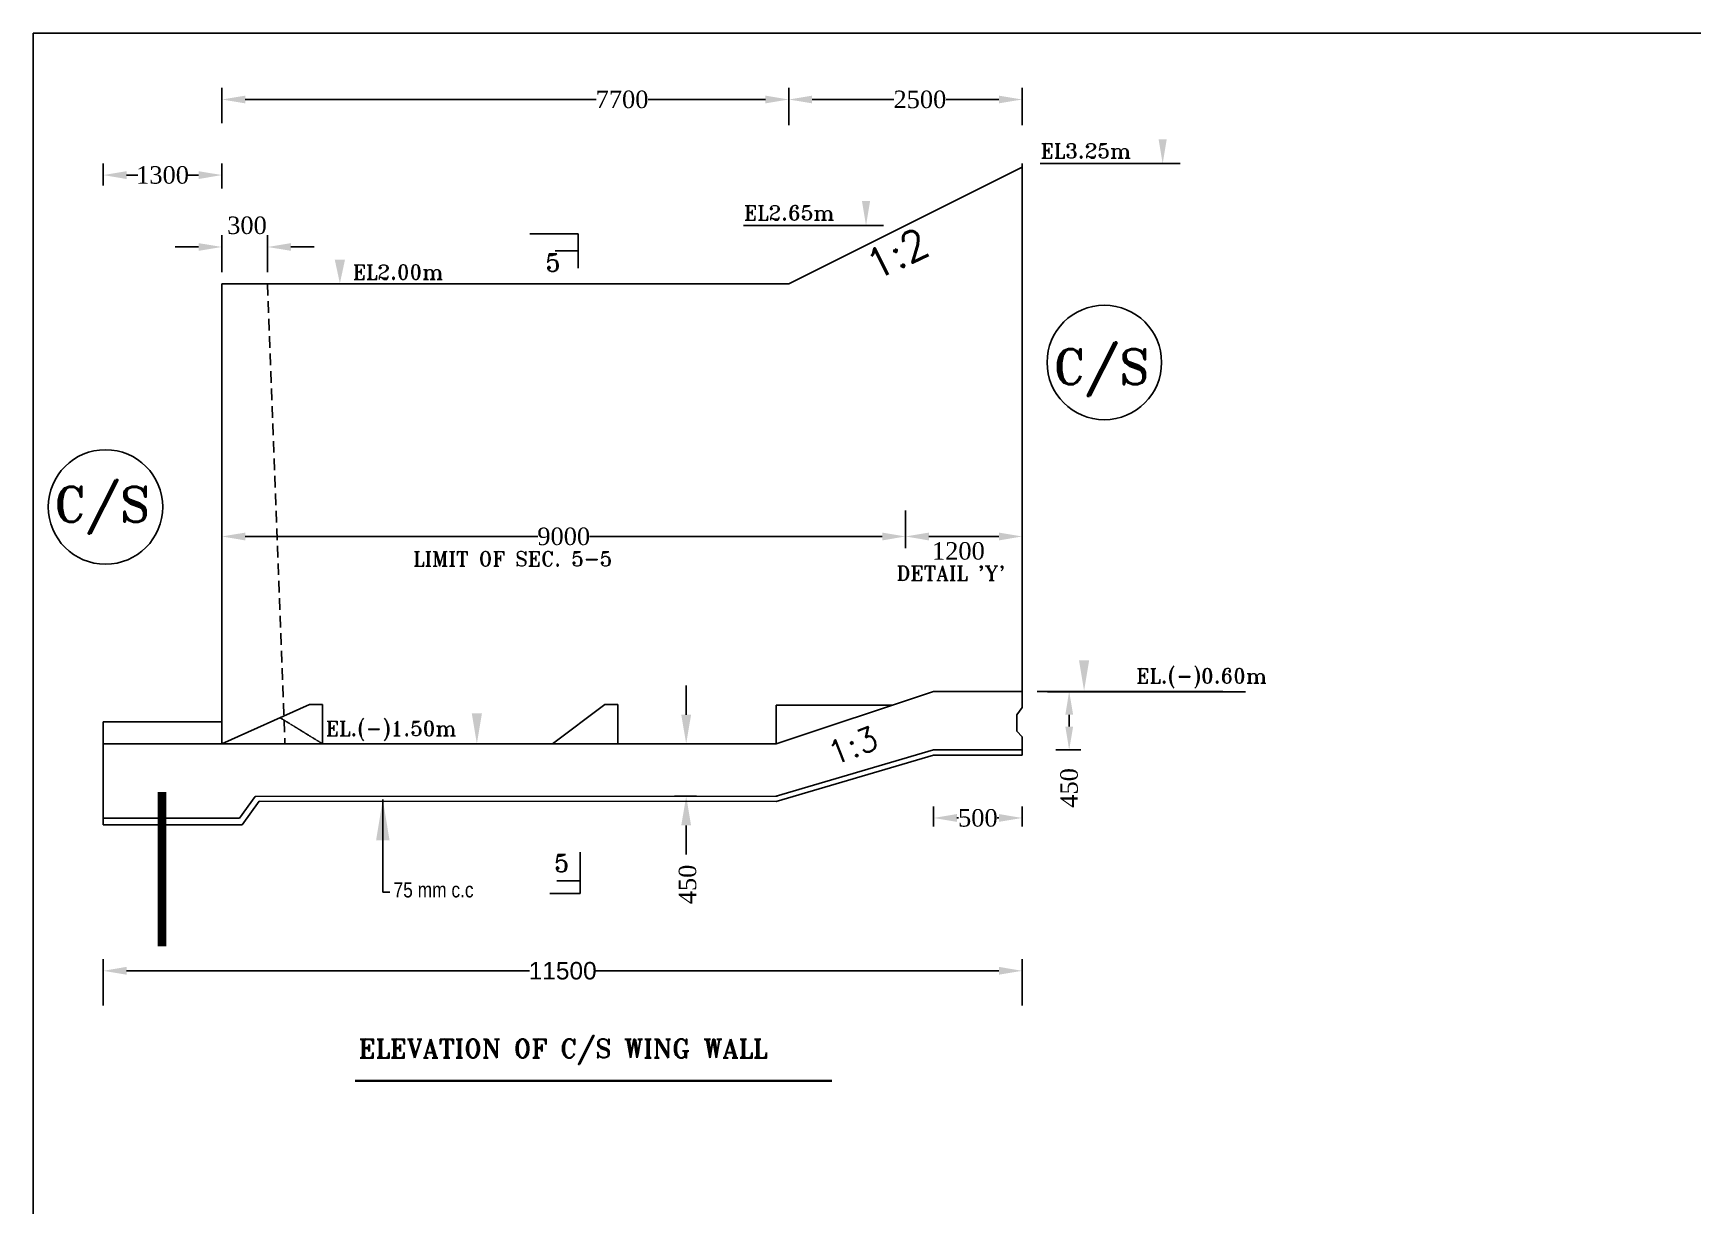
# Model space of a CAD drawing. Extents: x -298162 to 1078160, y -513173 to -216568.
# Drawn here: x 312118 to 326349, y -449649 to -439590 of the extents above; entities that cross this region are included whole.
import ezdxf

# ---------------------------------------------------------------- set-up
doc = ezdxf.new("R2010")
doc.units = 0
doc.header["$MEASUREMENT"] = 0
doc.linetypes.add('DASHED', pattern=[0.75, 0.5, -0.25])
doc.layers.get('0').update_dxf_attribs({"linetype": 'CONTINUOUS'})
doc.layers.get('DEFPOINTS').update_dxf_attribs({"linetype": 'CONTINUOUS'})
for name, color, linetype in [('LINE', 7, 'CONTINUOUS'), ('SLOPEEARTH', 3, 'CONTINUOUS'), ('TEXT', 10, 'CONTINUOUS')]:
    doc.layers.add(name, color=color, linetype=linetype)
doc.styles.add('ARIAL', font='ARIALN.TTF')
doc.styles.add('Arial-20', font='arial.ttf')
doc.styles.add('BIG', font='ROMANT.SHX')
doc.styles.add('SMALL', font='ROMANS.SHX')
doc.styles.get("Standard").update_dxf_attribs({"font": 'times.ttf', "height": 250})
doc.dimstyles.new('3', dxfattribs={"dimtxt": 225, "dimasz": 350, "dimexe": 100, "dimexo": 25, "dimgap": 9, "dimtad": 0, "dimdec": 0, "dimzin": 0, "dimdsep": 46, "dimtxsty": 'Standard', "dimcen": 0, "dimclrt": 256, "dimadec": 0, "dimazin": 0, "dimtfac": 1, "dimtdec": 0, "dimtofl": 0, "dimtmove": 2, "dimatfit": 3, "dimfxl": 1, "dimtolj": 1, "dimtzin": 0, "dimarcsym": 0})

# ---------------------------------------------------------------- blocks, each defined once
blk = doc.blocks.new('*D1069')
at = {"layer": 'DEFPOINTS', "color": 0, "lineweight": -2}
for p in [(317830, -445686), (317717, -446135), (317830, -446135)]:
    blk.add_point(p, dxfattribs=at)
at = {"layer": 'LINE', "color": 0, "lineweight": -2}
for p, q in [((317717, -445436), (317717, -445186)), ((317805, -445686), (317617, -445686)), ((317805, -446135), (317617, -446135)), ((317717, -446385), (317717, -446635))]:
    blk.add_line(p, q, dxfattribs=at)
for points in [[(317675, -445436), (317759, -445436), (317717, -445686)], [(317675, -446385), (317759, -446385), (317717, -446135)]]:
    blk.add_solid(points, dxfattribs=at)
at = {"layer": 'LINE', "insert": (317729, -446892), "char_height": 250, "attachment_point": 5, "rotation": 90}
blk.add_mtext('\\A1;{\\H0.6x;450}', dxfattribs=at)
blk = doc.blocks.new('*D1070')
at = {"layer": 'DEFPOINTS', "color": 0, "lineweight": -2}
for p in [(320598, -447633), (312718, -447955), (320598, -447955)]:
    blk.add_point(p, dxfattribs=at)
at = {"layer": 'LINE', "color": 0, "lineweight": -2}
for p, q in [((312718, -447930), (312718, -447533)), ((320598, -447930), (320598, -447533)), ((312918, -447633), (316374, -447633)), ((320398, -447633), (316942, -447633))]:
    blk.add_line(p, q, dxfattribs=at)
for points in [[(312918, -447599), (312918, -447666), (312718, -447633)], [(320398, -447599), (320398, -447666), (320598, -447633)]]:
    blk.add_solid(points, dxfattribs=at)
at = {"layer": 'LINE', "insert": (316658, -447633), "char_height": 150, "attachment_point": 5, "style": 'Arial-20'}
blk.add_mtext('\\A1;11500', dxfattribs=at)
blk = doc.blocks.new('*D1071')
at = {"layer": 'DEFPOINTS', "color": 0, "lineweight": -2}
for p in [(319838, -446420), (320598, -446322), (320598, -446420)]:
    blk.add_point(p, dxfattribs=at)
at = {"layer": 'LINE', "color": 0, "lineweight": -2}
for p, q in [((319838, -446395), (319838, -446222)), ((320598, -446395), (320598, -446222)), ((320038, -446322), (320052, -446322)), ((320398, -446322), (320384, -446322))]:
    blk.add_line(p, q, dxfattribs=at)
for points in [[(320038, -446288), (320038, -446355), (319838, -446322)], [(320398, -446288), (320398, -446355), (320598, -446322)]]:
    blk.add_solid(points, dxfattribs=at)
at = {"layer": 'LINE', "insert": (320218, -446322), "char_height": 250, "attachment_point": 5}
blk.add_mtext('\\A1;{\\H0.6x;500}', dxfattribs=at)
blk = doc.blocks.new('*D1072')
at = {"layer": 'DEFPOINTS', "color": 0, "lineweight": -2}
for p in [(320884, -445236), (320862, -445738), (321001, -445738)]:
    blk.add_point(p, dxfattribs=at)
at = {"layer": 'LINE', "color": 0, "lineweight": -2}
for p, q in [((320909, -445236), (321101, -445236)), ((321001, -445436), (321001, -445538)), ((320887, -445738), (321101, -445738))]:
    blk.add_line(p, q, dxfattribs=at)
for points in [[(320968, -445436), (321035, -445436), (321001, -445236)], [(320968, -445538), (321035, -445538), (321001, -445738)]]:
    blk.add_solid(points, dxfattribs=at)
at = {"layer": 'LINE', "insert": (321001, -446064), "char_height": 250, "attachment_point": 5, "rotation": 90}
blk.add_mtext('\\A1;{\\H0.6x;450}', dxfattribs=at)
blk = doc.blocks.new('*D1073')
at = {"layer": 'DEFPOINTS', "color": 0, "lineweight": -2}
for p in [(314128, -441424), (313736, -441664), (314128, -441664)]:
    blk.add_point(p, dxfattribs=at)
at = {"layer": 'LINE', "color": 0, "lineweight": -2}
for p, q in [((313536, -441424), (313336, -441424)), ((313736, -441639), (313736, -441324)), ((314128, -441639), (314128, -441324)), ((314328, -441424), (314528, -441424))]:
    blk.add_line(p, q, dxfattribs=at)
for points in [[(313536, -441391), (313536, -441457), (313736, -441424)], [(314328, -441391), (314328, -441457), (314128, -441424)]]:
    blk.add_solid(points, dxfattribs=at)
at = {"layer": 'LINE', "insert": (313951, -441239), "char_height": 250, "attachment_point": 5}
blk.add_mtext('\\A1;{\\H0.6x;300}', dxfattribs=at)
blk = doc.blocks.new('*D1074')
at = {"layer": 'DEFPOINTS', "color": 0, "lineweight": -2}
for p in [(312718, -440807), (312718, -440923), (313736, -440946)]:
    blk.add_point(p, dxfattribs=at)
at = {"layer": 'LINE', "color": 0, "lineweight": -2}
for p, q in [((312718, -440898), (312718, -440707)), ((313736, -440921), (313736, -440707)), ((312918, -440807), (313014, -440807)), ((313536, -440807), (313441, -440807))]:
    blk.add_line(p, q, dxfattribs=at)
for points in [[(312918, -440774), (312918, -440841), (312718, -440807)], [(313536, -440774), (313536, -440841), (313736, -440807)]]:
    blk.add_solid(points, dxfattribs=at)
at = {"layer": 'LINE', "insert": (313227, -440807), "char_height": 250, "attachment_point": 5}
blk.add_mtext('\\A1;{\\H0.6x;1300}', dxfattribs=at)
blk = doc.blocks.new('*D1075')
at = {"layer": 'DEFPOINTS', "color": 0, "lineweight": -2}
for p in [(318597, -440159), (313736, -440386), (318597, -440404)]:
    blk.add_point(p, dxfattribs=at)
at = {"layer": 'LINE', "color": 0, "lineweight": -2}
for p, q in [((313736, -440361), (313736, -440059)), ((313936, -440159), (316945, -440159)), ((318397, -440159), (317390, -440159)), ((318597, -440379), (318597, -440059))]:
    blk.add_line(p, q, dxfattribs=at)
for points in [[(313936, -440126), (313936, -440192), (313736, -440159)], [(318397, -440126), (318397, -440192), (318597, -440159)]]:
    blk.add_solid(points, dxfattribs=at)
at = {"layer": 'LINE', "insert": (317167, -440159), "char_height": 250, "attachment_point": 5}
blk.add_mtext('\\A1;{\\H0.6x;7700}', dxfattribs=at)
blk = doc.blocks.new('*D1183')
at = {"layer": 'DEFPOINTS', "color": 0, "lineweight": -2}
for p in [(313736, -443635), (319598, -443660), (319598, -443907)]:
    blk.add_point(p, dxfattribs=at)
at = {"layer": 'LINE', "color": 0, "lineweight": -2}
for p, q in [((313736, -443660), (313736, -444007)), ((319598, -443685), (319598, -444007)), ((313936, -443907), (316445, -443907)), ((319398, -443907), (316889, -443907))]:
    blk.add_line(p, q, dxfattribs=at)
for points in [[(313936, -443874), (313936, -443941), (313736, -443907)], [(319398, -443874), (319398, -443941), (319598, -443907)]]:
    blk.add_solid(points, dxfattribs=at)
at = {"layer": 'LINE', "insert": (316667, -443907), "char_height": 250, "attachment_point": 5}
blk.add_mtext('\\A1;{\\H0.6x;9000}', dxfattribs=at)
blk = doc.blocks.new('*D1204')
at = {"layer": 'DEFPOINTS', "color": 0, "lineweight": -2}
for p in [(320598, -440159), (318597, -440386), (320598, -440404)]:
    blk.add_point(p, dxfattribs=at)
at = {"layer": 'LINE', "color": 0, "lineweight": -2}
for p, q in [((318597, -440361), (318597, -440059)), ((318797, -440159), (319497, -440159)), ((320398, -440159), (319945, -440159)), ((320598, -440379), (320598, -440059))]:
    blk.add_line(p, q, dxfattribs=at)
for points in [[(318797, -440126), (318797, -440192), (318597, -440159)], [(320398, -440126), (320398, -440192), (320598, -440159)]]:
    blk.add_solid(points, dxfattribs=at)
at = {"layer": 'LINE', "insert": (319721, -440159), "char_height": 250, "attachment_point": 5}
blk.add_mtext('\\A1;{\\H0.6x;2500}', dxfattribs=at)
blk = doc.blocks.new('*D1205')
at = {"layer": 'DEFPOINTS', "color": 0, "lineweight": -2}
for p in [(319598, -443660), (320598, -443660), (320598, -443907)]:
    blk.add_point(p, dxfattribs=at)
at = {"layer": 'LINE', "color": 0, "lineweight": -2}
for p, q in [((319598, -443685), (319598, -444007)), ((320598, -443685), (320598, -444007)), ((319798, -443907), (320398, -443907))]:
    blk.add_line(p, q, dxfattribs=at)
for points in [[(319798, -443874), (319798, -443941), (319598, -443907)], [(320398, -443874), (320398, -443941), (320598, -443907)]]:
    blk.add_solid(points, dxfattribs=at)
at = {"layer": 'LINE', "insert": (320051, -444032), "char_height": 250, "attachment_point": 5}
blk.add_mtext('\\A1;{\\H0.6x;1200}', dxfattribs=at)

msp = doc.modelspace()

# ---------------------------------------------------------------- linework, layer by layer
at = {"color": 0}
for p, q in [((320597.903, -440709.279), (320597.903, -445235.688)), ((313736.276, -441739.321), (313736.276, -445685.688)), ((312718.873, -445498.188), (312718.873, -446379.438)), ((312718.873, -445498.188), (312718.873, -445685.688)), ((313736.276, -445498.188), (312718.873, -445498.188)), ((318488.178, -445685.688), (312718.873, -445685.688)), ((318499.087, -446135.344), (314020.206, -446138.861)), ((314020.206, -446138.861), (313885.733, -446323.188)), ((314054.004, -446177.29), (313909.032, -446379.438)), ((318488.178, -446181.502), (314054.004, -446177.29)), ((313885.733, -446323.188), (312718.33, -446323.188)), ((313909.032, -446379.438), (312718.33, -446379.438))]:
    msp.add_line(p, q, dxfattribs=at)
at = {"color": 0, "linetype": 'DASHED'}
msp.add_line((314598.776, -445685.688), (314234.374, -445461.544), dxfattribs=at)
at = {"color": 0, "const_width": 75}
msp.add_lwpolyline([(313221.238, -446098.188), (313221.238, -447422.548)], dxfattribs=at)
at = {"layer": 'LINE', "color": 0}
for p, q in [((320597.903, -440709.279), (320597.903, -442739.821)), ((321953.457, -440709.279), (320751.461, -440709.279)), ((320596.903, -440740.321), (318597.486, -441740.03)), ((319409.733, -441240.175), (318207.737, -441240.175)), ((316791.749, -441311.442), (316375.749, -441311.442)), ((316791.749, -441311.442), (316791.749, -441605.442)), ((316791.749, -441456.442), (316592.749, -441456.442)), ((318597.486, -441740.03), (313736.276, -441739.321)), ((320598.903, -441739.321), (320596.903, -441740.321)), ((313736.276, -444827.548), (313736.276, -445051.548)), ((318488.178, -445685.688), (319838.178, -445235.688)), ((319838.178, -445235.688), (320597.903, -445235.688)), ((320727.903, -445235.688), (322318.903, -445235.688)), ((322513.822, -445238.538), (320814.029, -445235.688)), ((322513.822, -445238.538), (320814.029, -445238.538)), ((313736.276, -445685.688), (314486.276, -445348.188)), ((314598.776, -445348.188), (314486.276, -445348.188)), ((314598.776, -445348.188), (314598.776, -445685.688)), ((317019.49, -445348.188), (316569.49, -445685.688)), ((317131.99, -445348.188), (317019.49, -445348.188)), ((317131.99, -445685.688), (317131.99, -445348.188)), ((318488.178, -445685.688), (318488.178, -445353.95)), ((318487.426, -446135.329), (319838.178, -445737.911)), ((318488.178, -446181.502), (319838.178, -445784.116)), ((319838.178, -445737.911), (320597.903, -445737.911)), ((319838.178, -445784.116), (320597.903, -445784.116)), ((316806.974, -446615.098), (316806.974, -446969.098)), ((316806.974, -446969.098), (316549.121, -446969.098)), ((316806.974, -446860.098), (316608.974, -446860.098))]:
    msp.add_line(p, q, dxfattribs=at)
at = {"layer": 'LINE', "color": 0, "linetype": 'DASHED', "ltscale": 200}
msp.add_line((314127.098, -441739.321), (314276.693, -445685.688), dxfattribs=at)
at = {"layer": 'LINE', "color": 0, "linetype": 'ByBlock', "lineweight": -2}
msp.add_line((318488.178, -445353.95), (319483.391, -445353.95), dxfattribs=at)
at = {"layer": 'LINE', "color": 0}
msp.add_lwpolyline([(312117.714, -459716.504), (340579.36, -459716.504), (340579.36, -439590.054), (312117.714, -439590.054)], close=True, dxfattribs=at)
msp.add_lwpolyline([(320597.903, -445235.688), (320597.903, -445375.011), (320553.215, -445436.044), (320553.215, -445577.5), (320597.903, -445626.562), (320597.903, -445784.116)], dxfattribs=at)
at = {"layer": 'LINE', "color": 0, "const_width": 20}
msp.add_lwpolyline([(314877.199, -448575.725), (318967.495, -448575.725)], dxfattribs=at)
at = {"layer": 'LINE', "color": 0}
for centre in [(321302.61, -442414.555), (312737.676, -443654.002)]:
    msp.add_circle(centre, 490.977, dxfattribs=at)
at = {"layer": 'SLOPEEARTH', "color": 0}
for points in [[(321767.886, -440499.279), (321837.886, -440499.279), (321802.886, -440709.279)], [(319224.162, -441030.175), (319294.162, -441030.175), (319259.162, -441240.175)], [(314703.784, -441533.587), (314791.284, -441533.587), (314747.534, -441736.735)], [(321085.24, -444968.188), (321172.74, -444968.188), (321128.99, -445230.688)], [(315878.345, -445423.188), (315965.845, -445423.188), (315922.095, -445685.688)]]:
    msp.add_solid(points, dxfattribs=at)

# ---------------------------------------------------------------- texts
at = {"layer": 'LINE', "color": 0, "style": 'SMALL'}
for s, height, rotation, p in [('1:2', 253, 26.2568766, (319337.819, -441715.69)), ('1:3', 202.4, 21.6937216, (318981.4, -445875.494))]:
    msp.add_text(s, height=height, rotation=rotation, dxfattribs=at).set_placement(p)
at = {"layer": 'LINE', "color": 0}
for s, height, style, p in [('C/S', 300, 'BIG', (320866.728, -442601.62)), ('C/S', 300, 'BIG', (312297.798, -443780.476)), ('75 mm c.c', 130, 'ARIAL', (315207.416, -447003.236)), ('ELEVATION OF C/S WING WALL', 160, 'BIG', (314908.331, -448379.542))]:
    msp.add_text(s, height=height, dxfattribs=dict(at, style=style)).set_placement(p)
at = {"layer": 'TEXT', "color": 0, "style": 'BIG'}
for s, height, p in [('EL3.25m', 126, (320756.132, -440663.085)), ('EL2.65m', 126, (318212.408, -441193.981)), ('EL2.00m', 126, (314858.507, -441701.754)), ('5', 150, (316510.69, -441632.895)), ('LIMIT OF SEC. 5-5 ', 126, (315375.466, -444161.315)), ("DETAIL 'Y' ", 126, (319520.386, -444284.68)), ('EL.(-)0.60m', 126, (321575.709, -445166.689)), ('EL.(-)1.50m', 126, (314626.45, -445616.689)), ('5', 150, (316585.117, -446785.079))]:
    msp.add_text(s, height=height, dxfattribs=at).set_placement(p)

# ---------------------------------------------------------------- dimensions: what is measured, and where the dimension line sits
at = {"layer": 'LINE', "color": 0}
for base, p1, p2, text, override, picture, middle in [((318597.486, -440158.932), (313736.276, -440385.987), (318597.486, -440403.934), '{\\H0.6x;7700}', {"dimtxt": 90, "dimasz": 200}, '*D1075', (317167.089, -440158.932)), ((320597.903, -440158.932), (318597.486, -440385.987), (320597.903, -440403.934), '{\\H0.6x;2500}', {"dimtxt": 90, "dimasz": 200}, '*D1204', (319720.933, -440158.932)), ((314128.238, -441424.141), (313736.276, -441663.553), (314128.238, -441663.553), '{\\H0.6x;300}', {"dimtxt": 150, "dimasz": 200}, '*D1073', (313950.965, -441239.321)), ((320597.903, -443907.274), (319598.154, -443660.318), (320597.903, -443660.318), '{\\H0.6x;1200}', {"dimtxt": 90, "dimasz": 200}, '*D1205', (320050.537, -444031.607))]:
    dim = msp.add_linear_dim(base=base, p1=p1, p2=p2, text=text, dimstyle='3', override=override, dxfattribs=at)
    dim.commit()
    dim.dimension.update_dxf_attribs({"geometry": picture, "text_midpoint": middle, "dimtype": 160})
for base, p1, p2, text, override, picture, middle in [((312718.33, -440807.345), (313736.276, -440946.452), (312718.33, -440922.869), '{\\H0.6x;1300}', {"dimtxt": 150, "dimasz": 200}, '*D1074', (313227.303, -440807.345)), ((319598.154, -443907.274), (313736.276, -443635.318), (319598.154, -443660.318), '{\\H0.6x;9000}', {"dimtxt": 90, "dimasz": 200}, '*D1183', (316667.215, -443907.274)), ((320597.903, -446321.548), (319838.178, -446419.688), (320597.903, -446419.688), '{\\H0.6x;500}', {"dimtxt": 150, "dimasz": 200}, '*D1071', (320218.04, -446321.548)), ((320597.903, -447632.612), (312718.33, -447955.051), (320597.903, -447955.051), '11500', {"dimtxt": 150, "dimasz": 200, "dimtxsty": 'Arial-20'}, '*D1070', (316658.117, -447632.612))]:
    dim = msp.add_linear_dim(base=base, p1=p1, p2=p2, text=text, dimstyle='3', override=override, dxfattribs=at)
    dim.commit()
    dim.dimension.update_dxf_attribs({"geometry": picture, "text_midpoint": middle})
for base, p1, p2, override, picture, middle in [((317716.887, -446135.344), (317829.724, -445685.688), (317829.724, -446135.344), {"dimtxt": 150, "dimasz": 250}, '*D1069', (317728.887, -446891.548)), ((321001.305, -445737.911), (320884.075, -445235.688), (320862.117, -445737.911), {"dimtxt": 150, "dimasz": 200}, '*D1072', (321001.305, -446063.587))]:
    dim = msp.add_linear_dim(base=base, p1=p1, p2=p2, angle=90, text='{\\H0.6x;450}', dimstyle='3', override=override, dxfattribs=at)
    dim.commit()
    dim.dimension.update_dxf_attribs({"geometry": picture, "text_midpoint": middle, "dimtype": 160})

# ---------------------------------------------------------------- leaders
msp.add_leader([(315115.679, -446162.368), (315115.679, -446958.368), (315176.998, -446958.368)], dimstyle='3', override={"dimgap": 9, "dimtad": 0}, dxfattribs=at)

doc.saveas('drawing.dxf')
